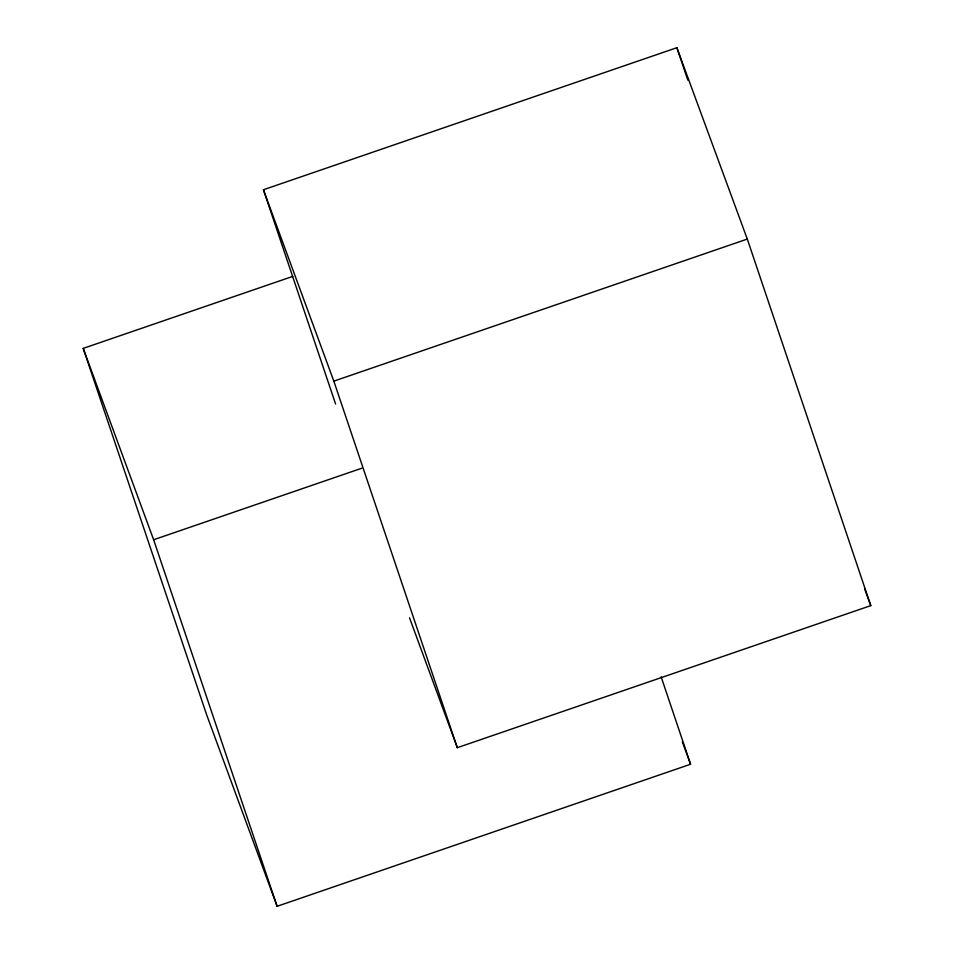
<?xml version="1.0" encoding="UTF-8"?>
<svg xmlns="http://www.w3.org/2000/svg" width="954" height="954" viewBox="0 0 954 954"><rect width="100%" height="100%" fill="white"/><g stroke="black" fill="none" stroke-linecap="round" stroke-linejoin="round"><path stroke-width="1.43" d="M335.605 404.055L263.423 189.763L676.887 47.7L747.304 239.072L870.787 605.623L457.312 747.686L409.516 617.775M661.134 676.827L690.577 764.237L277.113 906.3L206.696 714.928L83.213 348.377L292.771 276.386M263.423 189.763L333.828 381.135L747.304 239.072M83.213 348.377L153.63 539.749L361.769 468.235M864.61 588.856L870.787 605.623M682.36 741.89L690.577 764.237M676.887 47.7L687.81 80.124M333.828 381.135L457.312 747.686M153.63 539.749L277.113 906.3"/></g></svg>
